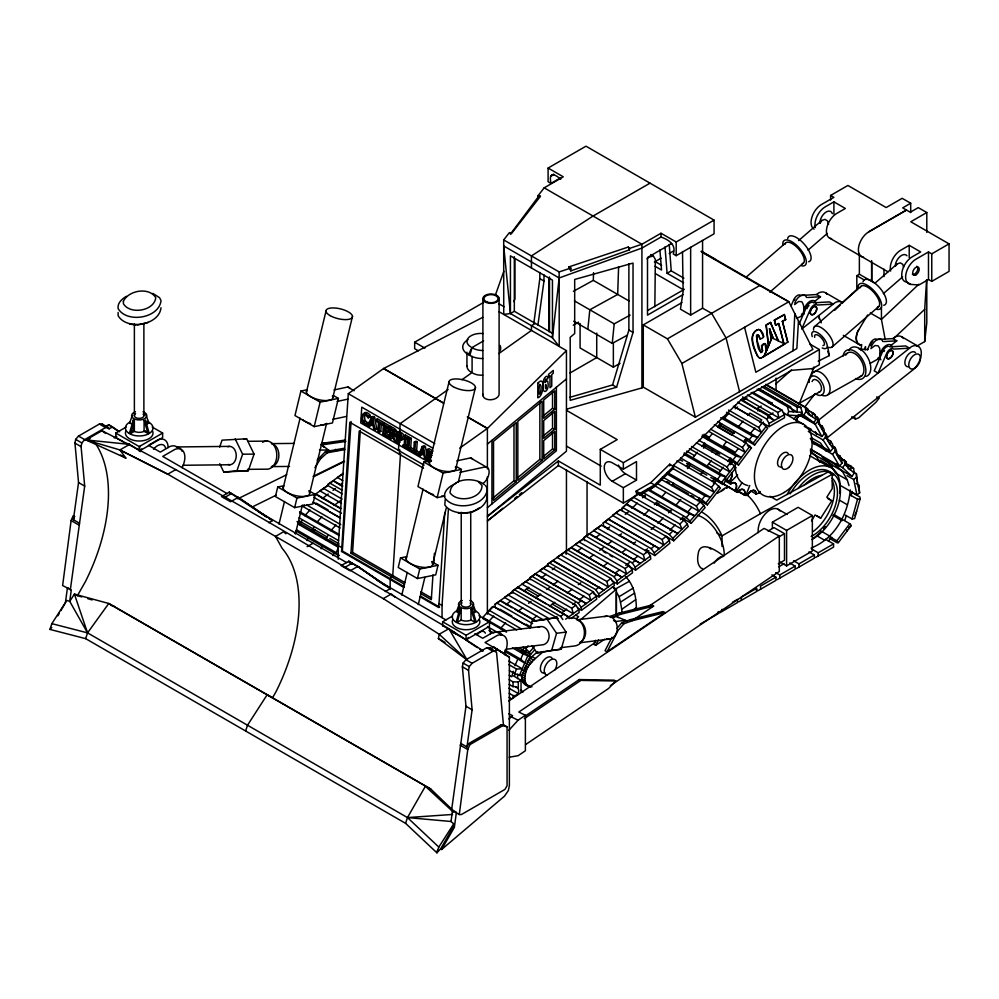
<?xml version="1.0" encoding="UTF-8"?>
<svg xmlns="http://www.w3.org/2000/svg" width="999" height="999" viewBox="0 0 999 999"><rect width="100%" height="100%" fill="white"/><g stroke="black" fill="none" stroke-linecap="round" stroke-linejoin="round"><path stroke-width="1.5" d="M487.387 468.906L487.387 428.434L566.445 350.624L498.913 311.638M491.945 503.921L491.945 440.347M510.339 234.203L538.099 197.078L538.099 195.667L540.434 196.291L511.363 233.704L509.415 232.58L503.708 239.922L503.733 314.423L510.427 313.536L514.323 311.288L552.397 333.279M560.189 178.097L550.998 183.404L548.101 181.731L548.101 168.044L585.976 146.179L714.073 220.13L714.073 233.816L676.198 255.682L673.301 254.008C676.573 244.755 668.568 239.635 661.013 237.05L641.92 248.077L559.165 277.959L552.447 337.799L510.427 313.536L510.427 255.856L552.447 280.107L552.447 337.799L559.215 346.453L559.165 271.94L503.708 239.922M513.049 698.276L513.049 695.554L509.103 693.269M513.049 695.554C520.516 696.815 520.654 685.189 513.049 686.675L513.049 681.892L509.103 679.607M492.457 498.451L513.986 480.719L513.986 424.775M514.323 311.288L514.323 256.718M514.935 258.853L514.935 299.013L513.823 301.586M516.246 481.63L516.246 422.577L493.531 441.296L493.531 500.349L516.246 481.63L513.986 480.719M521.041 692.132L521.041 680.294L512.974 675.636M531.443 267.982L531.443 255.931L593.056 216.046L650.024 183.154M516.72 478.459L539.86 459.378L539.86 401.885M542.12 460.302L542.12 401.248L517.832 421.266L517.832 480.319L542.12 460.302L539.86 459.378M549.5 331.418L549.5 276.973M550.998 183.404C548.588 172.29 553.371 172.964 560.789 179.183M556.381 387.237L556.381 450.799L487.387 507.667M502.809 508.279L487.387 520.991L558.379 465.559L558.379 460.964L600.287 485.152L600.287 449.375L617.195 439.61L566.508 410.352M580.082 323.476L580.082 347.964L613.361 367.182L620.029 363.336M587.05 535.776L587.05 481.58M616.383 615.659L616.383 589.135L612.449 586.863M558.379 465.559L623.351 503.071L623.351 487.699L636.5 480.107L636.5 461.588L623.351 469.18L612.275 462.787A11.339 6.543 60 0 0 604.245 467.395A11.339 6.543 60 0 0 612.25 481.293L623.351 487.699M636.163 491.096L636.163 492.832L640.009 495.054L654.532 486.663L673.563 468.156L673.563 466.421L669.717 464.198L650.686 482.704L636.163 491.096L640.009 493.319L654.532 484.927L673.563 466.421M566.645 409.165L641.92 387.912L641.92 244.256L544.18 187.837L538.099 195.667M722.002 546.441L722.015 535.889L760.439 513.711L832.179 474.35L832.229 488.573L826.797 497.202L831.78 500.824L820.716 518.144L815.034 514.935L811.525 520.916M722.115 611.438L722.115 609.315M741.333 600.349L741.333 597.152L756.705 588.274L756.705 591.47L738.711 601.86M760.551 589.248L760.551 586.063L775.923 577.185L775.923 580.382L757.929 590.759L755.294 589.248M776.061 390.447L776.061 378.084M779.757 578.159L779.757 574.962L795.129 566.096L795.129 569.28L777.147 579.67M768.094 531.043L774.038 527.622L784.49 533.653L784.49 560.277L778.283 563.861M751.148 392.532L781.867 410.04L784.49 414.573L784.49 417.757L769.118 426.635L762.387 422.752M798.975 567.07L798.975 563.873L814.347 554.994L814.347 558.191L796.353 568.581M818.193 555.968L818.193 552.784L833.566 543.906L833.566 547.102L815.571 557.479M871.628 281.293L871.628 260.602M871.727 281.356L871.727 262.138M926.797 232.417L926.797 212.537L918.268 207.617L910.264 212.238L902.684 207.867L910.688 203.234L910.688 212.55M118.132 312.487L118.119 315.684C126.823 330.706 159.116 325.437 161.026 307.729M654.845 306.656L655.369 259.465L653.383 256.006L650.811 254.533M636.388 610.127C636.4 598.089 634.377 585.314 625.449 576.46M573.401 291.321L593.306 280.357L593.556 272.69M618.593 266.845L617.694 294.43L589.822 309.777L587.837 329.333M792.944 350.836L794.817 313.611M529.008 686.538C523.351 685.202 520.766 679.657 521.828 674.325L525.112 676.223C524.15 680.794 526.173 687.811 532.042 686.775M506.505 632.155L482.842 618.493L482.829 617.457L492.107 606.98L493.518 606.443L530.332 627.697M798.476 320.879L796.852 348.576L755.856 372.252L744.555 327.297M404.52 584.24L350.949 553.321L352.585 552.372L360.327 430.407M400.512 453.608L392.757 575.574L391.121 576.51L390.159 579.507L390.159 588.736M916.882 346.104L924.712 341.583L924.712 309.303L926.597 279.87M482.742 317.345L383.628 368.519L348.301 393.681L338.274 545.554L338.274 559.24M403.658 587.312L341.558 551.448L349.812 422.29L424.076 465.159M367.819 423.476C364.086 424.737 361.9 419.742 362.774 416.658C363.574 410.614 369.031 420.329 368.294 416.183C360.726 406.356 358.479 426.073 367.707 425.112L367.819 423.476L369.618 422.602L366.858 422.39L365.06 420.279L364.46 416.695L365.434 414.023M363.698 413.911C365.085 410.726 368.868 413.299 370.105 415.309L369.992 416.958L368.181 417.844M378.996 432.355L379.595 423.264L382.492 424.937L384.29 424.051L384.378 422.839L377.447 418.831L375.636 419.717L375.562 420.929L378.446 422.602L377.847 431.693L378.996 432.355L380.806 431.481L381.306 423.901M377.36 420.055L377.447 418.831M382.492 424.937L382.567 423.713L384.378 422.839M383.441 424.213L382.754 434.528L388.136 437.637L389.947 436.75L390.035 435.539L385.789 433.091L383.978 433.966L384.24 430.132L388.186 432.417L389.997 431.543L390.072 430.319L386.126 428.047L384.315 428.921L384.503 426.098L388.748 428.546L390.547 427.659L390.634 426.448L385.239 423.339L383.441 424.213L388.823 427.322L390.634 426.448M385.789 433.091L385.951 430.532M388.186 432.417L388.261 431.206L390.072 430.319M388.136 437.637L388.224 436.413L390.035 435.539M388.748 428.546L388.823 427.322M390.547 439.023L390.821 434.927L392.132 435.676L394.593 441.358L396.079 442.207L393.306 435.951L395.879 435.04C399.325 432.48 394.83 427.847 391.895 427.172L390.085 428.047L389.41 438.361L390.547 439.023L392.357 438.149L392.532 435.414M390.896 433.778L391.158 429.895C394.98 429.982 394.855 437.45 390.896 433.778L392.707 432.904L393.706 433.491M392.707 432.904L392.869 430.307M404.308 436.051L402.697 433.578L399.25 431.418L397.44 432.292L396.753 442.607L397.902 443.269L399.712 442.395L399.962 438.549M397.902 443.269L398.151 439.423C404.882 443.956 402.897 432.205 397.44 432.292M398.239 438.261L398.501 434.14C402.397 434.365 402.222 441.82 398.239 438.261L400.037 437.375L401.948 438.336M398.426 450.349L399.013 441.446M399.2 438.474L399.4 435.502M399.6 432.542L400.187 423.626L448.114 389.535M400.037 437.375L400.224 434.627M404.757 445.304L404.832 444.255L403.022 445.129L402.959 446.178L406.293 448.114L408.104 447.24M405.269 446.428L407.08 445.554L408.179 446.191L406.368 447.065L405.269 446.428L405.806 438.224L406.905 438.861L408.716 437.987L408.791 436.925L405.444 435.002L403.633 435.876L404.67 437.562L404.12 445.766L403.022 445.129M405.369 436.051L405.444 435.002M406.293 448.114L406.368 447.065M406.905 438.861L406.98 437.812L408.791 436.925M407.08 445.554L407.53 438.711M411.338 438.399L409.54 439.285L408.941 448.376L410.739 447.49L411.338 438.399L410.202 437.749L408.391 438.623L407.704 448.926L412.699 451.81L414.51 450.936M412.699 451.81L412.787 450.599L408.941 448.376M417.232 441.808L415.434 442.682L414.835 451.773L416.633 450.899L417.232 441.808L416.096 441.146L414.285 442.02L413.611 452.335L419.73 455.869L421.528 454.995M416.633 450.899L420.479 453.121L418.681 453.996L418.593 455.219L422.152 446.565L423.963 445.691L425.374 446.503L427.035 455.494M431.131 456.281L429.832 455.519L429.558 459.627L427.847 460.452L426.698 459.79L427.385 449.488L429.095 448.651L433.029 451.186M427.847 460.452L428.121 456.356L429.42 457.105L431.268 461.363M428.196 455.207L428.446 451.323C432.28 451.411 432.155 458.878 428.196 455.207L429.907 454.383L432.18 455.419M429.907 454.383L430.07 451.785M419.867 596.665L438.761 607.567L444.78 512.412M442.045 617.619L442.045 605.469L448.389 509.378M341.558 551.448L342.345 550.998L351.086 421.528M350.949 553.321L359.203 431.068L423.476 468.181M399.375 454.258L399.687 449.587M432.967 574.949L431.293 599.712L420.591 593.518M433.703 564.11L434.428 553.284M807.329 409.702L812.599 412.737L812.262 416.62L808.179 414.323M847.164 463.986L851.111 466.258L850.748 469.98L854.182 473.151L851.985 476.361L841.22 470.142M573.713 321.178L612.225 343.406L614.21 323.863L630.132 315.085M924.712 341.583L926.797 322.752L926.797 279.832M847.102 529.657L846.89 531.281M856.093 483.491L858.715 485.002L858.428 487.15M811.613 440.497L830.431 451.361L832.866 448.439L830.181 444.28L830.569 441.096L826.623 438.811M860.963 350.549L861.687 344.53M865.059 349.7L865.421 346.69M865.171 349.762L865.534 346.753M811.263 449.787L839.51 466.096L841.982 463.224L839.422 458.916L839.809 455.819L837.174 454.295M804.345 426.386L821.84 436.488L824.325 433.666L821.902 429.208L822.289 426.198L818.343 423.926M74.775 516.52L73.239 515.634L71.116 520.541L62.625 585.539L71.279 589.972L69.73 601.361L87.55 632.879L407.467 817.582L438.798 847.065L436.913 852.821L405.582 823.351L85.652 638.648L49.95 629.42L51.848 623.651L66.796 600.436L69.73 601.361L74.413 594.118L108.766 603.483L430.881 789.135L453.096 810.439M70.305 589.972L84.69 486.101L81.094 446.678L81.806 442.944L84.69 439.622L105.532 427.584L108.404 427.584L109.128 428.833L112.462 426.935L119.643 431.78M503.221 724.65L507.067 726.86L507.067 785.726L504.945 789.41L461.401 814.547L459.278 814.547L451.585 810.102L465.971 706.231L462.375 666.808L463.099 663.074L465.971 659.752L486.813 647.714L489.697 647.714L496.553 652.509L503.496 725.386L501.273 724.75L468.356 743.756L466.97 746.965L460.814 743.418M459.278 814.547L467.769 749.55L469.892 744.642L502.822 725.636L507.067 726.86M533.853 322.989L539.835 278.634L539.835 272.465M437.5 850.149L436.913 852.821L440.584 848.913L453.359 826.797L453.758 823.85L451.024 821.49L452.572 810.102L451.585 810.102M440.584 848.913L441.595 849.5L454.358 827.372L456.406 812.324L453.846 810.851M79.533 523.276L73.389 519.73L78.534 482.554L74.95 443.119L75.662 439.385L78.534 436.063L99.388 424.038L102.26 424.038L108.404 427.584M466.97 746.965L472.115 709.777L468.531 670.354L469.243 666.62L472.115 663.299L492.969 651.261L495.841 651.261M537.887 325.324L543.98 281.019L543.98 274.862M622.627 511.288L621.665 508.691L634.065 496.466M525.112 676.223C525.749 665.134 536.001 658.116 543.481 651.46M851.235 495.729L851.897 491.408M760.651 352.485L762.424 350.724L761.55 345.741L762.662 350.774L761.738 352.435C756.93 350.362 757.23 340.584 756.443 335.801L757.13 335.027L758.815 335.464L760.127 338.948L758.141 334.927M760.888 352.535L756.805 339.598L757.13 335.027M90.085 438.661L85.889 439.922L119.942 449.95L125.824 458.066L85.889 439.922L101.985 430.756C220.767 490.896 334.128 561.301 448.863 628.696L467.182 660.064L438.411 638.536L439.21 634.278L448.863 628.696L483.266 650.898M819.967 223.314L821.865 220.429L824.937 219.38L827.397 220.791L828.583 224.313M811.126 548.051C834.939 538.561 847.951 514.473 850.311 489.872M752.921 490.372L751.947 490.659A6.831 3.946 -60 0 0 747.427 495.404L744.555 495.217L744.829 493.893A7.055 4.071 -60 0 0 743.131 489.51L742.282 489.335A7.055 4.071 -60 0 0 738.236 491.308L737.299 492.37L716.046 479.645M609.115 529.17L603.746 526.061L603.134 523.126L620.129 509.69L673.738 540.809L688.236 526.51L687.312 524.038L683.816 520.179L639.11 494.368M809.277 414.385L807.604 408.878L805.306 407.093L765.858 384.315M283.828 485.764L277.734 486.988L275.424 496.553L294.643 507.642L312.912 503.958L315.222 494.393L308.816 490.696M307.005 389.785L300.911 391.021L294.967 415.547L314.185 426.635L332.455 422.952L338.399 398.414L333.591 395.641M283.179 488.024L300.1 418.119M306.393 392.108L325.999 311.151M278.996 524.15L284.478 501.498M314.185 426.635L320.13 402.11L338.399 398.414M294.643 507.642L296.953 498.089L315.222 494.393M295.454 533.728L302.397 505.044M309.69 493.256L326.611 423.351M332.904 397.34L352.497 316.383M406.63 556.655L400.537 557.892L398.226 567.457L417.445 578.546L435.714 574.85L438.037 565.297L431.63 561.6M431.493 460.477L423.888 462.013L417.944 486.55L437.162 497.639L444.78 496.103M406.156 559.015L423.077 489.123M429.37 463.099L448.976 382.155M401.798 595.054L407.28 572.402M417.445 578.546L419.755 568.98L438.037 565.297M437.162 497.639L443.094 473.114L461.376 469.418L458.229 482.405M418.269 604.632L424.837 577.447M432.667 564.248L446.341 507.729M455.881 468.331L475.474 387.387M129.47 433.067L133.379 420.104L134.353 420.666L134.353 431.381L130.444 433.628L129.47 433.067L133.379 430.819L134.353 431.381M130.444 433.628L134.353 420.666M459.702 609.078L456.293 621.753L457.267 622.315L461.176 620.067L461.176 609.353L459.702 609.078L461.176 609.353M457.267 622.315L460.689 609.64M513.249 671.241L511.763 676.76L509.128 675.249M839.023 456.893L846.428 461.925C843.606 464.935 855.019 473.039 848.014 468.456M845.304 515.084L852.035 518.968L857.542 499.213L860.114 498.876L859.939 497.027L852.06 492.482M854.807 515.447L856.63 511.401M860.114 498.876L854.607 518.618L852.035 518.968M483.641 340.846L472.09 347.527L469.88 355.219L468.019 354.395A18.007 10.402 0 0 1 468.019 339.685M530.007 628.421L532.03 621.303L556.293 617.569L566.108 632.092L561.226 649.175L536.975 652.909L532.067 645.641M536.975 652.909L551.673 650.361L556.555 633.279L546.74 618.756M499.363 609.802L495.329 607.467L494.955 604.358L512.35 592.032L558.366 618.593M512.724 593.081L512.475 591.008L529.857 578.683L575.886 605.244L578.846 609.552L579.195 612.512L570.991 618.493M530.257 579.72L529.994 577.647L547.39 565.322L593.406 591.883L596.366 596.203L596.728 599.15L581.493 610.264L577.459 607.941M547.789 566.358L547.539 564.285L564.934 551.947L610.951 578.521L613.91 582.829L614.273 585.776L599.025 596.903L593.656 593.793M566.183 554.408L565.796 551.311L583.191 538.973L629.208 565.546L632.167 569.855L632.529 572.802L617.295 583.928L611.912 580.819M584.452 540.609L584.065 537.512L601.46 525.174L647.489 551.748L650.436 556.056L650.799 559.003L635.564 570.129L627.497 565.459M569.567 397.402L612.574 384.94L628.883 330.045L628.883 263.773M616.583 387.25L633.029 332.43L633.029 263.087L574.687 279.458L574.687 333.516L570.192 337.35L570.192 400.337L616.583 387.25L612.574 384.94M759.752 491.558L759.327 492.894L756.193 494.055L751.073 491.096M844.967 519.867L846.315 515.646M85.652 638.648L87.55 632.879L108.766 603.483L430.881 789.135M245.617 731.006L247.502 725.237L267.07 694.879L272.577 697.739L275.999 691.72A144.63 83.516 -60 0 0 282.118 548.301L275.524 536.401L283.554 531.768L285.901 533.766M405.582 823.351L407.467 817.582L425.374 786.275L453.459 812.175M445.167 499.675L444.83 504.994C454.433 518.968 487.012 513.623 487.25 495.392M219.68 447.077L222.053 440.159L246.628 438.786L254.058 454.108L248.339 470.704L223.776 472.09L219.718 463.723M223.776 472.09L236.913 470.816L242.62 454.208L235.19 438.886M495.516 294.742L503.833 271.291M132.105 424.363L129.633 422.789L132.33 415.596M458.991 613.099L456.518 611.513L459.228 604.32M459.165 606.668L457.542 610.988L456.518 611.513M757.117 389.148L787.349 406.605L788.698 411.488L787.362 415.06L800.811 415.896L802.147 412.337L800.798 407.455L763.985 386.201M827.996 440.896L825.536 437.075L825.211 432.792C828.346 436.039 826.61 441.346 830.181 444.28M749.737 485.514L745.878 495.442L738.199 491.008M368.956 426.561L369.93 424.125L373.226 426.024L373.813 429.358L375.025 430.057L376.823 429.183L374.6 417.195L373.189 416.383L371.391 417.257L367.794 425.886L368.956 426.561L370.766 425.674L369.605 425.012L367.794 425.886M419.73 455.869L420.691 453.434L423.988 455.344L424.575 458.666L425.786 459.365L423.564 447.377L422.152 446.565M839.422 458.916C836.038 455.806 837.674 450.599 834.714 447.215L832.08 445.691M370.329 423.139L371.965 419.043L372.977 424.675L370.329 423.139L372.127 422.265L373.226 419.53M421.091 452.447L422.739 448.351L423.751 453.983L421.091 452.447L422.902 451.573M798.9 404.533L813.998 367.295M814.822 415.771L817.457 417.295L818.98 420.104L819.917 425.636L821.902 429.208M761.213 357.854L764.148 356.431L771.977 337.749L763.91 356.381L762.712 357.242M339.048 555.357L336.201 552.684L338.461 547.352L297.702 523.826M515.334 647.639L530.119 656.181L521.753 675.898L514.622 673.613L516.545 669.068L522.302 668.831L508.853 661.076M504.595 651.373L524.762 663.024L520.741 659.215L523.001 653.895L512.475 647.814M519.43 675.499L527.809 655.781L530.119 656.181M295.13 533.778L296.291 531.068M306.993 540.634L308.154 537.924M321.116 548.776L322.265 546.078M332.979 555.631L334.128 552.922M504.82 654.845L505.969 652.135M514.947 665.759L517.832 658.978M73.389 519.73L74.313 517.594M791.096 305.819L793.468 300.362A6.269 3.621 -60 0 1 800.886 295.454L816.645 294.543L820.479 296.753L814.435 301.548M799.1 324.088L806.218 307.717A6.269 3.621 -60 0 1 811.925 302.235M867.407 349.875L869.779 344.418A6.269 3.621 -60 0 1 877.197 339.51L892.944 338.599L896.79 340.821L890.733 345.604M737.299 492.37L735.264 490.746L735.863 489.423A7.055 4.071 -60 0 0 735.863 483.703L735.264 483.091A7.055 4.071 -60 0 0 731.555 483.291L730.519 484.003L725.399 481.043M858.778 329.533L857.592 332.03A13.487 7.792 -60 0 0 861.076 345.055M895.404 266.221L897.189 263.911L900.261 262.862L902.721 264.285L903.62 267.045M140.272 451.648L141.683 448.913M472.09 347.527L468.519 354.433L469.942 355.507A18.007 10.402 0 0 0 482.679 358.554M595.666 640.259L593.581 644.28L595.641 645.304L604.657 639.21M595.641 645.304L598.426 639.934M611.962 637.325L605.019 650.749L607.08 651.76L665.047 612.587L662.974 611.563L630.369 619.642L621.84 622.727L617.082 628.184M607.08 651.76L618.194 630.294L623.913 623.751L632.429 620.666L665.047 612.587M466.758 640.222L468.231 637.499M51.848 623.651L87.55 632.879L74.413 594.118L77.435 595.666L85.39 581.668A144.63 83.504 -60 0 0 94.73 442.432M761.45 390.921L763.011 390.671M780.669 402.01L782.229 401.76M747.302 495.454L748.026 494.18A7.055 4.071 -60 0 1 751.91 490.671L751.947 490.659M57.88 615.821L59.391 613.211M60.889 610.614L65.397 602.809L67.445 587.749L70.005 589.235M299.638 524.562L301.835 520.766M311.501 531.418L313.698 527.622M325.624 539.572L327.809 535.764M337.487 546.416L338.948 543.881M521.191 652.472L523.389 648.676M857.492 482.579L856.393 473.676L853.758 472.165M867.582 314.985L857.479 331.968A13.487 7.792 -60 0 0 860.963 344.992M317.17 460.127L325.487 451.598L344.63 448.189M314.872 467.682L320.554 458.766L327.247 452.797L344.867 449.575M812.599 412.737L815.284 414.822L815.921 419.455L813.81 422.739L803.833 414.997L805.931 411.713L805.306 407.093M438.798 847.065L453.758 823.85M736.213 491.658L742.12 482.529M812.299 369.618L813.885 367.232M796.49 317.882C805.107 317.282 805.419 306.793 801.797 301.71L798.663 301.498L794.58 304.595M870.254 363.361L879.17 358.366L880.069 353.958L879.719 348.301L878.109 345.766L874.974 345.554L870.891 348.651M851.985 476.361L842.632 467.682L844.817 464.473L844.28 459.927M718.993 427.56L721.665 423.888M744.967 442.569L747.639 438.886M730.519 484.003L729.432 481.193L730.294 480.019A7.055 4.071 -60 0 0 731.98 473.663A6.831 3.946 -60 0 1 729.42 481.068M686.475 466.521L689.173 462.899M692.769 458.054L697.339 452.21M700.599 474.675L703.284 471.041M706.88 466.208L711.45 460.352M712.462 481.53L715.159 477.897M718.743 473.051L723.313 467.207M698.813 440.259L733.004 460.002L735.976 456.068L741.433 457.467L702.422 434.94M708.903 431.456L745.229 452.422L742.419 447.515L745.891 442.894L751.448 447.927L738.548 465.034L729.133 459.59M738.548 465.034L737.05 463.224L749.937 446.116M849.762 523.701L851.26 525.511L838.373 542.619L836.875 540.821L849.762 523.701L833.616 514.385M848.588 527.684L851.26 525.511M687.512 468.568L690.259 464.91M713.486 483.566L716.246 479.92M804.869 406.893L815.246 393.494M680.669 458.029L717.482 479.283L720.504 475.399L725.923 476.91L684.228 452.834M689.435 448.651L729.782 471.953L727.047 466.983L730.594 462.437L736.013 467.619L722.914 484.465L710.801 477.472M662.474 476.923L701.922 499.7L704.944 495.829L710.364 497.327L667.32 472.477M672.527 468.294L714.223 492.37L711.488 487.412L715.034 482.854L720.454 488.049L707.354 504.882L699.275 500.224M717.632 421.59L749.188 439.81L752.21 435.939L757.629 437.437L722.652 417.245M726.523 412.287L761.488 432.48L758.753 427.51L762.299 422.964L767.731 428.159L754.62 444.992L745.204 439.56M722.914 484.465L721.465 482.579L734.577 465.734M707.354 504.882L705.906 502.997L719.018 486.151M754.62 444.992L753.171 443.106L766.283 426.261M313.112 531.818L314.972 529.445M522.789 652.871L524.662 650.511M707.504 439.622L712.1 433.853M717.594 426.898L720.341 423.426M726.211 442.008L723.476 445.492L735.339 452.335L738.086 448.863M731.705 435.052L734.452 431.568M743.568 441.895L746.315 438.424M701.96 446.491L704.732 443.057M703.521 448.189L705.431 445.829M716.071 454.632L717.919 452.347M727.934 461.488L730.719 458.054M729.507 463.199L731.418 460.826M830.431 451.361L823.101 439.997L825.536 437.075M724.063 418.793L728.933 413.024M733.803 407.242L735.751 404.945M738.174 426.935L743.044 421.166M747.926 415.397L749.874 413.087L761.738 419.942L759.789 422.252M750.037 433.791L754.919 428.022M839.51 466.096L832.542 454.308L835.002 451.436L834.714 447.215M649.825 490.209L652.797 486.763M661.688 497.052L665.659 492.47M671.628 485.576L673.613 483.279M675.799 505.207L680.769 499.463M687.662 512.062L691.645 507.467M697.614 500.574L699.6 498.276M535.252 658.491L531.955 656.593L527.297 661.713L530.581 663.611M718.269 481.068L716.995 480.569M487.112 612.624L493.518 606.443M523.039 647.152L525.661 648.663L528.059 645.966M534.565 649.974L530.594 654.445L529.408 652.26L534.078 646.99M642.894 492.47L686.288 517.519L689.485 513.923L694.742 515.846L647.664 488.661M654.445 485.614L698.825 511.238L696.415 506.093L700.162 501.873L703.908 505.457L705.094 507.654L691.221 523.301L683.154 518.643M691.221 523.301L690.034 521.103L703.908 505.457M821.84 436.488L815.221 424.288L817.706 421.466L817.457 417.295M828.321 541.108L831.767 537.25M508.953 718.968L512.587 715.659L508.678 713.736M508.878 730.281L518.069 720.217L525.387 715.272L518.818 712.037L779.307 535.951L764.023 528.421L647.964 606.868M304.757 515.709L310.002 509.989M317.67 521.416L321.865 516.845M330.744 530.706L335.989 524.999M488.461 621.765L493.706 616.058M500.324 628.621L505.569 622.901M49.95 629.42L51.786 627.459M525.249 716.071L579.233 679.57L614.06 680.157L615.721 680.981L608.603 688.461L525.586 744.58M647.077 258.891L648.738 257.155L653.383 256.006M631.967 508.379L637.262 503.084M642.544 497.789L645.716 494.617M643.843 515.222L649.125 509.94M654.407 504.645L657.579 501.473M657.954 523.376L663.236 518.081M668.518 512.799L671.69 509.615M669.817 530.219L675.099 524.937M680.394 519.642L683.566 516.471M737.612 474.987L729.907 482.679L724.774 479.72M793.805 418.931L797.115 415.634M621.665 508.691L626.623 504.02L677.734 533.528L626.648 504.62M630.931 499.55L637.799 493.618M623.314 507.904L669.33 534.477L672.664 531.181M630.893 499.812L682.005 529.32L679.907 524.038L683.816 520.179M673.738 540.809L672.814 538.324L687.312 524.038M672.489 466.358L741.87 399.076L791.707 370.304L812.724 368.569L819.342 364.747L819.342 349.525L809.977 344.118M656.793 505.269L658.965 503.184M682.779 520.267L684.952 518.181M834.54 310.389L840.184 305.082M842.444 302.959L857.13 289.148M918.855 284.228L881.443 319.418L885.164 339.31M894.217 337.987L924.712 309.303M775.661 384.041L791.47 369.992M745.966 277.322L785.576 242.994M798.613 240.584L821.865 220.429M808.016 250.137L827.272 233.454M769.792 292.17L803.583 262.887M814.422 326.748L861.026 286.351M875.099 283.054L897.189 263.911M883.341 293.631L902.584 276.948M832.179 346.903L878.77 306.506M531.905 656.643L537.787 651.61M576.273 618.718L578.608 616.733L575.986 615.222M579.932 620.292L616.383 589.135M441.595 849.5L504.458 796.178L508.391 790.509L509.378 785.401L509.378 657.23L493.743 647.077L490.409 648.963L489.697 647.714M487.387 444.105L566.445 378.933M542.557 416.483L552.534 408.254L552.534 391.408M554.795 409.165L543.706 418.306L543.706 399.937L554.795 390.796L554.795 409.165L552.534 408.254M542.557 436.538L552.534 428.309L552.534 411.988M554.795 429.22L543.706 438.361L543.706 420.567L554.795 411.413L554.795 429.22L552.534 428.309M542.557 457.167L552.534 448.938L552.534 432.092M554.795 449.85L543.706 458.991L543.706 440.621L554.795 431.481L554.795 449.85L552.534 448.938M514.66 498.501L517.032 496.54M519.405 494.592L521.778 492.632M603.134 523.126L608.553 519.205L659.377 548.638L669.318 540.409L666.158 536.251L662.1 539.597L663.811 544.93L612.687 515.484M612.749 515.222L620.129 509.69M605.094 522.052L651.123 548.626L654.582 545.779M669.318 540.409L669.892 543.194L654.857 555.569L654.283 552.784L659.34 548.613L608.266 519.13M858.715 485.002L859.639 492.807L856.942 495.042L853.745 479.52L856.443 477.297L856.393 473.676M625.212 514.448L628.808 511.55M651.198 529.445L654.782 526.548M816.645 294.543L818.743 292.882A14.985 8.654 -60 0 1 827.135 294.418M892.944 338.599L895.054 336.938A14.985 8.654 -60 0 1 903.433 338.474M818.743 420.03L911.65 346.516A14.985 8.654 -60 0 1 921.303 353.122A14.985 8.654 -60 0 1 911.65 370.879L826.36 438.374M558.379 460.964L487.387 516.383L487.387 614.085M596.378 537.125L599.999 534.353M607.23 528.808L609.652 526.96M608.241 543.98L611.863 541.208M619.093 535.664L621.515 533.816M622.352 552.122L625.973 549.35M633.216 543.806L635.626 541.957M634.215 558.978L637.837 556.206M645.079 550.661L647.489 548.813M322.277 498.588L328.259 494.018M333.042 490.372L335.439 488.548M340.222 484.902L342.62 483.079M334.141 505.432L340.122 500.874M505.981 604.645L510.764 600.998M523.926 590.958L528.796 587.287M517.844 611.488L522.627 607.842M528.608 603.284L531.006 601.46M535.789 597.814L540.659 594.13M531.955 619.642L536.75 615.996M549.912 605.956L554.782 602.285M554.595 618.281L556.98 616.458M561.775 612.812L566.645 609.128M451.723 485.477C447.602 488.074 443.231 492.582 444.83 497.864C454.433 511.838 487.012 506.505 487.25 488.261L485.414 485.439M479.645 507.704L473.301 511.588L469.268 512.824M541.183 578.034L546.141 574.325M552.335 569.692L554.807 567.844M546.853 589.51L549.338 587.649M553.046 584.877L558.004 581.181M567.17 593.031L572.115 589.323M578.309 584.702L580.794 582.842M572.839 604.507L575.312 602.659M579.033 599.875L583.99 596.178M631.805 611.026L636.438 607.567M735.177 408.778L737.574 406.993M761.163 423.776L763.548 421.99M576.885 551.535L581.768 547.939M588.748 558.379L593.631 554.795M599.725 550.312L603.384 547.614M602.859 566.533L607.742 562.949M614.722 573.376L619.605 569.792M625.711 565.309L629.37 562.624M304.308 504.82L302.422 506.206L340.085 527.996M343.057 473.426L327.822 484.552L333.604 480.694L342.807 486.014M343.281 473.638L337.487 477.497L342.844 480.656M339.672 508.154L315.434 494.155L327.822 485.489L342.282 493.843M313.748 495.754L316.084 494.055L341.071 508.479M341.471 503.334L319.955 490.909L327.822 485.489M584.065 537.512L589.735 533.728L640.359 563.448L622.877 553.359M593.818 530.394L601.46 525.174M547.539 564.285L553.196 560.501L603.833 590.222L572.889 572.365M557.28 557.18L564.934 551.947M565.796 551.311L571.453 547.527L622.09 577.247L572.327 548.513M529.994 577.647L535.664 573.876L586.288 603.596L535.039 573.975M575.549 544.193L583.191 538.973M539.747 570.541L547.39 565.322M512.475 591.008L518.131 587.237L568.756 616.957L548.588 605.307M522.215 583.903L529.857 578.683M494.955 604.358L500.611 600.586L536.113 621.078M504.695 597.252L512.35 592.032M549.687 563.061L595.716 589.635L599.225 587.075M560.814 554.944L606.843 581.518L610.951 578.521M586.226 536.288L632.242 562.862L635.751 560.302M597.352 528.171L643.368 554.745L647.489 551.748M567.956 550.087L613.973 576.66L617.482 574.1M579.07 541.97L625.099 568.543L629.208 565.546M532.155 576.435L578.171 603.009L581.68 600.449M543.281 568.319L589.298 594.892L593.406 591.883M514.622 589.797L560.639 616.371L564.148 613.811M525.749 581.68L571.765 608.254L575.886 605.244M635.564 570.129L635.202 567.17L650.436 556.056M599.025 596.903L598.676 593.943L613.91 582.829M617.295 583.928L616.932 580.968L632.167 569.855M581.493 610.264L581.131 607.317L596.366 596.203M565.646 619.18L578.846 609.552M646.316 552.472L648.838 550.649M757.741 410.914L759.327 409.777A6.831 3.946 -60 0 0 759.839 410.564M459.64 448.189L487.387 428.434L467.432 416.908L487.387 428.434M462 379.695L472.09 372.54L472.09 356.356M498.876 353.546L531.468 330.432L531.443 325.662L535.339 323.414M621.977 612.212L621.703 609.353L635.676 599.675M126.436 296.316C122.078 298.813 117.258 302.984 118.119 308.566C126.823 323.589 159.116 318.306 161.026 300.599L159.578 297.677L152.785 293.394M508.691 701.011L595.092 642.607M632.991 620.054L653.596 606.118L651.535 605.107L618.93 613.186L610.401 616.271L612.462 617.282L620.991 614.198L653.596 606.118M524.338 718.618L580.894 680.394L615.721 680.981M610.377 685.651L779.307 571.453L779.307 535.951M621.703 609.353L620.491 602.172L634.577 593.081M144.081 420.654L145.517 420.329L149.101 432.904L148.177 433.504L144.081 431.356L144.081 420.654L148.177 433.504M144.593 420.916L145.517 420.329M470.966 609.378L472.415 609.053L475.999 621.628L475.074 622.227L470.966 620.092L470.966 609.378L475.074 622.227M471.478 609.652L472.415 609.053M470.966 620.092L471.441 619.792A7.592 4.383 0 0 1 460.701 619.792L461.176 620.067M620.491 602.172L619.105 596.678L633.304 588.049M784.764 343.981L763.91 356.381L784.764 343.981L771.727 337.712M551.061 175.624L553.683 174.101M550.998 176.199L553.621 174.675M123.601 442.07L115.797 437.562L115.797 433.054L126.199 427.048M544.18 187.837L563.274 176.811L548.101 168.044M114.161 437.949L116.783 436.426M146.391 424.425L148.988 422.927L145.579 414.185M384.24 599.213L167.77 474.188L119.942 449.95L129.595 444.38L138.436 450.012M115.797 433.054L139.223 446.59L162.637 433.067L162.637 437.574L139.223 451.098M149.675 444.58L158.217 439.647M175.799 469.555L167.77 474.188L119.942 449.95M418.356 350.836L414.66 348.701L414.66 342.207L483.603 302.41M714.073 220.13L676.198 241.995L661.013 233.242L641.92 244.256L629.47 248.426L628.321 247.028L568.881 266.908L570.829 270.891L629.47 249.825L629.47 248.426M671.678 243.519L647.502 257.48L647.502 315.122L683.016 294.63M654.382 262.063L661.113 258.179M669.193 253.509L673.239 251.174M573.264 325.212L578.583 322.14M665.009 246.915L667.095 273.251L671.228 270.854L683.89 278.172M830.619 200.037L830.619 195.442L847.889 185.464L886.163 207.555L902.159 198.314L910.688 203.234M831.568 238.661A14.598 8.429 -60 0 1 826.76 228.034A14.598 8.429 -60 0 1 836.725 213.449L845.354 208.466L833.903 201.848L825.274 206.83A14.598 8.429 -60 0 0 815.296 227.585M647.502 310.564L684.327 289.31M701.298 251.224L788.81 301.748L812.886 349.375L695.391 417.207L643.281 387.125L643.281 324.9L681.917 302.597M570.029 372.989L596.728 357.58L596.728 333.079M682.504 251.573L683.129 291.546L680.456 309.19L690.646 315.072L702.572 308.192L711.625 313.311L726.073 337.962L739.585 391.695M307.093 546.69L313.087 543.219M643.281 324.9L667.419 338.836L759.727 285.539L788.81 301.748L681.88 363.486L695.391 417.207M868.606 231.855L906.418 210.015M906.53 210.077L868.705 231.918A14.598 8.429 -60 0 0 858.74 246.503A14.598 8.429 -60 0 0 863.548 257.13M926.797 212.537L910.788 221.778L949.05 243.868L949.05 271.403L931.767 281.381L928.483 279.483L918.968 284.977L910.788 284.403L906.892 282.143A14.598 8.429 -60 0 1 902.085 271.516A14.598 8.429 -60 0 1 912.05 256.93L920.678 251.948L909.215 245.329L900.586 250.312A14.598 8.429 -60 0 0 890.621 271.066M641.92 387.912L643.281 387.125M770.691 322.502L766.258 325.062L768.531 345.991L766.008 325.012L770.454 322.452L778.346 340.846L770.454 322.452M775.586 325.237L778.571 323.514L783.828 343.519L778.808 323.564L775.586 325.237L774.312 320.217L784.427 314.573L785.689 319.593L782.304 321.353L787.786 342.232L782.554 321.403M774.312 320.217L784.427 314.573M856.817 289.673L856.817 275.687L859.365 274.226L875.336 283.441M782.304 321.353L785.689 319.593M761.55 345.741C768.855 336.338 766.708 362.55 765.222 343.619M761.8 345.779L765.459 343.668M949.05 243.868L931.767 253.846L928.483 251.948L915.946 259.191A14.598 8.429 -60 0 0 905.981 273.776A14.598 8.429 -60 0 0 910.788 284.403M783.803 344.343L787.786 342.232M600.287 449.375L623.351 462.687L819.342 349.525M743.144 400.199L747.102 397.914M612.25 481.293L625.399 473.701L636.5 480.107M761.226 406.069L757.254 408.354L769.118 415.209L773.089 412.912M737.574 402.21L766.495 418.906L770.042 416.87L774.312 420.492L784.49 414.573M747.477 394.967L777.721 412.437L781.867 410.04M623.351 503.071L639.273 493.868M769.118 426.635L769.118 423.439L774.287 420.454M442.644 626.273L442.644 621.765L452.572 616.033M473.214 613.111L475.811 611.613L472.889 604.12M442.644 621.765L466.071 635.289L489.485 621.765L489.485 626.273L466.071 639.797L453.059 632.28M717.257 493.356L723.938 489.585M772.377 528.359L772.377 522.177L798.126 507.317L812.349 515.521L812.349 551.023L786.6 565.896L780.132 562.162M513.049 681.892L518.281 681.892L521.041 680.294M772.377 522.177L786.6 530.394L812.349 515.521M778.283 537.237L784.49 533.653M778.708 566.783L784.103 563.661M732.367 602.335L737.487 599.375L737.487 602.559L719.505 612.949M700.287 624.038L718.269 613.661L718.269 611.525M759.877 338.898C766.433 338.574 762.749 331.343 759.365 329.67M112.462 426.935L108.616 424.725L105.282 426.61L109.128 428.833M495.367 650.549L497.589 649.288M813.248 372.365L847.065 353.384M798.875 403.521L820.054 391.645M827.959 394.68L861.787 375.699M266.233 516.733L238.224 497.415L229.233 492.232L221.516 496.553L230.519 501.735L238.224 497.415L272.59 520.554L268.681 522.739M224.138 497.714L231.631 493.518M357.817 566.458L385.389 585.676L357.817 566.458L348.826 561.276L341.109 565.596L350.1 570.779L357.817 566.458L390.472 588.611L385.264 591.533M344.805 567.382L352.297 563.186M616.071 588.648L629.295 581.343M726.648 488.099L729.357 486.613M612.225 343.406L627.285 335.227M129.633 422.789L130.657 422.252M818.206 361.188L829.295 355.607L827.671 346.453M237.762 498.851L286.725 474.7M313.087 476.411L343.556 461.388M252.21 506.993L275.999 495.267M313.773 476.635L344.555 461.463M452.897 484.902L456.418 483.166M368.294 416.183L370.105 415.309M368.094 417.782L369.992 416.958L368.993 415.484M371.391 417.257L372.802 418.069L374.6 417.195M367.707 425.112L369.518 424.238M404.12 445.766L405.931 444.892M423.564 447.377L425.374 446.503M426.698 459.79L428.409 458.966L429.558 459.627M757.342 329.67C747.714 335.102 754.757 348.763 757.642 356.481M148.252 322.415L137.412 325.05M851.635 416.845L855.469 419.068L858.69 417.832L875.873 402.335L879.27 398.014L876.635 396.953M538.099 197.078L540.434 196.291M559.165 271.94L570.829 268.032L570.829 270.891M770.366 403.621L771.915 403.146L771.99 404.295A6.831 3.946 -60 0 1 772.027 403.121M321.416 443.394L345.654 440.022M321.753 444.905L345.891 441.421M333.978 389.947L347.714 387.013L354.121 390.709M337.138 401.436L347.827 399.15M456.78 460.851L470.517 457.917L485.889 466.795A10.115 5.844 -60 0 1 488.986 473.551A10.115 5.844 -60 0 1 483.254 483.354M459.952 472.34L485.889 466.795M332.679 419.355L346.403 416.446M543.056 619.855L556.293 617.569M802.859 314.31L801.498 314.061M879.17 358.366L877.809 358.117M838.373 542.619L837.187 542.819L829.295 538.274M509.228 757.205L518.069 755.719L525.387 750.773L525.387 715.272M333.604 480.694L332.942 480.806L342.395 486.263M315.434 494.155L316.084 494.055M467.857 513.036L458.279 513.049M758.516 329.495C746.927 332.942 753.683 350.849 758.815 357.505M532.03 621.303L541.583 620.117M576.773 619.855L606.93 616.108M610.214 617.419L616.383 616.658A8.329 4.446 -66.8 0 1 618.269 617.682M556.555 633.279L566.108 632.092M580.232 642.707L608.878 639.148M560.314 647.739L574.188 646.016A14.111 11.389 82.9 0 0 584.115 629.407A14.111 11.389 82.9 0 0 568.906 618.581M551.673 650.361L561.226 649.175M495.279 632.13L539.935 626.673M506.443 649.213L543.406 644.705A9.191 7.405 83 0 0 548.613 632.854A9.191 7.405 83 0 0 538.124 627.409M243.706 439.061L246.628 438.786M452.584 814.46L407.467 817.582L451.024 821.49M807.592 297.502L820.479 296.753M813.636 302.822L829.395 301.898L833.228 304.121L817.482 305.032A6.269 3.621 -60 0 0 810.064 309.94L801.747 329.033L835.339 302.46A14.985 8.654 -60 0 1 842.219 302.41L825.624 292.832M883.903 341.558L896.79 340.821M759.839 357.942L761.463 357.904M393.306 435.951L394.081 435.914C397.515 433.354 393.019 428.721 390.085 428.047M430.606 457.392L431.381 457.355M229.47 446.378L176.386 446.965A9.191 6.568 89.4 0 1 182.18 451.361M182.879 465.272L229.907 464.747M247.989 441.296L267.744 441.121M294.168 443.406L271.441 443.618A11.563 8.242 89.5 0 1 278.871 454.82A11.563 8.242 89.5 0 1 271.953 466.533M319.468 450.087L327.759 450.012A8.329 5.12 -52.8 0 1 329.932 451.211M242.62 454.208L254.058 454.108M271.316 466.608L289.51 466.433M247.515 469.343L265.759 469.18A14.111 10.052 89.5 0 0 276.673 452.947A14.111 10.052 89.5 0 0 262.612 442.257M236.913 470.816L248.339 470.704M136.039 324.987L129.608 324.076M859.053 349.001L867.956 349.538M787.349 406.605L790.446 406.805L793.231 411.825M761.663 386.725L797.165 407.217L800.798 407.455M788.698 411.488L802.147 412.337M85.889 439.922L129.595 444.38L126.811 443.431M368.331 424.163L368.956 424.225M769.467 328.696L773.238 338.374L769.467 328.696L771.29 339.398L769.717 328.733M763.76 336.863L760.364 330.269M758.278 329.445L759.602 329.707M742.257 489.323L742.282 489.335A6.831 3.946 -60 0 0 737.412 492.382M401.785 439.523L403.921 439.235L404.458 436.838M77.435 595.666L81.856 596.952M87.75 598.663L92.17 599.937M111.326 605.481L114.273 606.343M758.566 357.467L760.077 357.979M523.001 653.895L527.809 655.781M723.726 556.106C717.719 551.323 699.949 538.936 698.126 554.108C697.24 558.728 697.227 564.835 701.073 568.131A10.814 5.37 -53.9 0 0 702.522 568.543M617.419 616.945L626.011 620.629M613.573 620.566L615.721 621.49L624.962 620.342A8.329 4.446 -66.8 0 1 626.848 621.366M444.268 626.535L455.332 633.004M618.93 613.186L620.991 614.198M630.369 619.642L632.429 620.666M621.84 622.727L623.913 623.751M579.233 679.57L580.894 680.394M511.001 716.733L518.069 720.217M524.363 683.953L525.724 684.64M145.005 430.769L149.101 432.904M701.46 251.598L714.859 259.053M830.619 195.442L833.903 197.34L821.365 204.583A14.598 8.429 -60 0 0 811.837 217.432A14.598 8.429 -60 0 0 814.073 229.133M829.432 237.999L887.961 271.79M856.817 275.687L864.235 279.97M870.316 312.987L881.443 319.418L881.443 306.993M901.922 336.888L918.518 346.466M701.323 251.823L759.727 285.539M843.306 335.327L859.103 344.443M655.044 261.526L661.675 265.347M654.882 266.196L661.513 270.03L659.927 249.887M667.095 273.251L683.553 282.754M655.481 273.664L683.316 289.735M593.306 280.357L629.245 301.099M568.881 266.908L570.829 268.032M766.845 385.339L807.604 408.878M806.081 409.515L808.715 411.039M811.338 412.55L815.284 414.822M758.89 388.586L790.446 406.805M801.136 413.449L803.833 414.997M761.6 390.659L780.818 401.748M789.123 407.417L797.19 412.075L797.165 407.217M800.299 414.76L808.216 419.33M800.361 414.972L813.81 422.739M799.075 414.96L815.221 424.288M559.165 277.959L503.708 245.954L510.427 313.536M771.915 403.146L752.722 392.282M767.819 402.26L779.695 409.103M783.328 412.724L802.996 424.013M808.815 427.972L811.45 429.495M808.303 431.456L823.101 439.997M539.835 278.634L543.98 281.019M628.883 330.045L633.029 332.43M742.532 396.903L778.845 417.869L777.721 412.437M574.425 300.886L614.21 323.863M811.313 437.712L820.541 443.044L826.285 451.336M741.383 399.425L759.752 410.626M741.108 400.162L770.042 416.87M839.06 457.48L841.695 459.003L841.982 463.224M842.494 459.64L846.428 461.925M767.594 416.608L772.976 419.705M812.362 442.657L832.542 454.308M848.376 465.571L853.633 468.606L854.182 473.151M810.351 449.038L821.103 455.257M835.901 463.798L842.632 467.682M735.489 407.217L748.938 414.985M733.366 406.268L762.299 422.964M814.322 454.62L831.805 464.71M810.838 452.859L816.121 455.906L819.779 462.25M842.095 470.904L833.878 463.786L822.015 456.943L830.231 464.048L842.095 470.904L847.227 479.795L848.988 485.551M820.117 460.102L832.217 467.095M847.015 475.636L853.745 479.52M809.577 455.606L828.795 466.708M728.521 410.052L758.753 427.51M847.227 479.795L835.364 472.939L830.231 464.048M832.179 474.35L828.059 471.978L776.698 500.149L770.004 496.278M839.447 484.94L856.942 495.042M720.654 417.719L752.21 435.939M850.811 495.329L857.542 499.213M719.642 424.8L734.44 433.341M719.367 425.374L733.453 433.516M714.335 424.675L745.891 442.894M718.281 427.347L731.093 434.74M747.402 445.591L751.448 447.927M839.322 500.124L847.227 504.682M498.776 303.696L504.12 306.78M710.863 429.295L742.419 447.515M827.659 498.451L831.78 500.824M704.083 434.29L709.352 437.337M701.785 436.326L735.976 456.068M832.866 515.359L842.095 520.691M703.583 444.842L719.717 454.158M696.403 442.707L730.594 462.437M816.595 515.759L820.716 518.144M691.545 446.491L727.047 466.983M686.65 451.073L694.567 455.644M708.678 463.786L720.541 470.641M820.541 530.781L829.769 536.101M830.144 536.938L836.875 540.821M683.678 454.145L720.504 475.399M778.159 509.278L787.137 514.46M725.599 478.971L729.432 481.193M825.486 539.248L833.566 543.906M816.732 535.689L824.637 540.259M736.862 490.771L744.555 495.217M719.892 481.868L735.264 490.746M679.869 459.615L682.554 461.163M686.6 463.499L706.768 475.149M676.897 460.839L715.034 482.854M673.363 465.397L711.488 487.412M811.463 548.901L818.193 552.784M808.965 551.898L814.347 554.994M666.808 473.813L704.944 495.829M666.995 481.593L669.692 483.141M672.377 484.69L688.523 494.018M691.208 495.566L693.905 497.115M660.714 479.095L700.162 501.873M414.66 342.207L424.912 348.127M793.593 560.764L798.975 563.873M656.967 483.316L696.415 506.093M650.686 482.704L654.532 484.927M789.747 562.986L795.129 566.096M647.402 489.622L689.485 513.923M566.508 446.128L601.186 466.146M716.783 532.879L722.015 535.889M640.109 493.793L645.491 496.903M656.243 503.109L671.041 511.65M775.724 572.639L779.757 574.962M771.877 574.862L775.923 577.185M633.89 497.477L679.907 524.038M616.071 513.024L662.1 539.597M621.228 536.151L634.677 543.918M646.778 550.911L654.857 555.569M593.743 530.669L644.855 560.177L643.368 554.745M348.301 393.681L434.777 443.593M608.079 544.817L589.11 533.828M610.764 546.366L620.179 551.798M432.592 448.027L361.763 407.167L360.726 422.927L428.846 462.225M407.617 437.35L408.716 437.987M427.385 449.488L432.142 453.209M375.636 419.717L382.567 423.713M403.633 435.876L406.98 437.812M408.391 438.623L409.54 439.285M414.285 442.02L415.434 442.682M456.568 466.645L461.376 469.418M603.284 551.485L605.968 553.034M610.002 555.369L612.699 556.918M384.315 428.921L388.261 431.206M410.739 447.49L414.585 449.712M375.624 428.484L376.823 429.183M379.657 430.819L380.806 431.481M398.564 441.733L399.712 442.395M383.978 433.966L388.224 436.413M414.835 451.773L418.681 453.996M575.461 544.467L626.573 573.975L625.099 568.543M300.911 391.021L320.13 402.11M423.888 462.013L443.094 473.114M557.205 557.442L608.316 586.95L606.843 581.518M554.058 561.488L570.204 570.816M539.66 570.816L590.784 600.324L589.298 594.892M522.14 584.178L573.251 613.686L571.765 608.254M526.323 589.135L538.186 595.991M552.297 604.133L564.16 610.988M545.891 603.758L517.507 587.337M330.095 483.254L341.92 490.097M323.701 488.499L342.108 499.125M508.229 595.029L548.988 618.568M504.62 597.527L543.631 620.042M501.473 601.573L512.237 607.792M514.922 609.34L535.102 620.991M313.886 497.365L341.508 513.311M497.102 603.146L532.604 623.638M316.296 503.146L328.159 509.989M499.999 609.203L511.863 616.058M525.973 624.2L531.256 627.247M313.349 502.41L316.046 503.958M329.495 511.725L340.259 517.932M512.824 617.569L524.925 624.55M312.937 502.185L340.547 518.131M277.734 486.988L296.953 498.089M400.537 557.892L419.755 568.98M306.556 504.895L340.746 524.637M489.772 610.676L521.328 628.895M487.087 612.874L516.683 629.957M148.014 422.365L148.988 422.927M474.837 611.051L475.811 611.613M299.675 511.638L338.686 534.165M483.004 617.482L505.869 630.681M152.235 427.048L162.637 433.067M479.083 615.759L489.485 621.765M299.625 512.724L339.073 535.489M132.892 420.392L133.866 420.954M299.063 517.844L338.511 540.609M487.537 626.648L498.051 632.729M298.851 520.654L327.098 536.962M329.782 538.511L337.862 543.169M488.898 630.381L492.932 632.704M519.842 648.239L530.594 654.445M352.585 552.372L404.807 582.529M420.879 591.808L431.593 597.989M297.028 521.603L341.558 547.452M438.761 603.571L442.045 605.469M530.344 658.304L533.628 660.202M342.345 550.998L404.458 586.85M420.654 596.203L439.56 607.117M528.771 660.014L532.067 661.912M296.765 529.907L336.201 552.684M504.957 650.112L520.741 659.215M148.451 445.292L160.265 452.11L170.03 446.466A16.933 9.778 -60 0 1 177.123 447.102M474.85 633.728L482.717 638.274L492.482 632.642A16.933 9.778 -60 0 1 501.098 635.064M525.949 663.386L529.233 665.284M295.704 530.781L338.748 555.631M525.874 665.659L528.059 666.932M227.173 493.618L162.737 456.418L175 449.338A16.933 9.778 -60 0 1 182.093 467.707M258.054 511.451L346.653 562.599M377.522 580.419L445.991 619.954M503.733 653.284L485.064 642.507L497.315 635.426A16.933 9.778 -60 0 1 504.408 653.796M268.781 518.344L272.59 520.554M386.663 586.401L390.472 588.611M509.378 657.23L493.743 647.077M524.912 667.282L527.11 668.543M490.409 648.963L494.255 651.173M524.225 668.855L526.423 670.129M99.388 424.038L105.532 427.584M486.813 647.714L492.969 651.261M522.602 669.979L525.899 671.877M523.239 672.689L525.437 673.95M508.666 664.51L516.545 669.068M521.69 676.648L524.987 678.546M509.365 670.579L514.622 673.613M521.84 678.895L525.124 680.794M522.302 680.968L525.599 682.866M527.21 684.914L530.494 686.812M523.176 682.717L526.461 684.615M120.542 455.02L125.824 458.066M438.411 638.536L445.017 642.357M515.634 686.825L518.319 688.386M509.103 684.402L513.049 686.675M78.534 436.063L84.69 439.622M465.971 659.752L472.115 663.299M508.903 688.174L518.319 693.606M75.662 439.385L81.806 442.944M463.099 663.074L469.243 666.62M74.95 443.119L81.094 446.678M462.375 666.808L468.531 670.354M509.103 697.364L511.738 698.875M501.273 724.75L502.822 725.636M78.534 482.554L84.69 486.101M465.971 706.231L472.115 709.777M468.356 743.756L469.892 744.642M71.116 520.541L78.796 524.975M460.089 745.104L467.769 749.55M453.359 826.797L454.358 827.372M266.258 516.758L229.233 492.232L231.044 494.368M360.002 567.969L348.826 561.276L350.312 563.448M452.397 631.868L456.306 634.203M465.684 639.897L477.31 647.639M479.907 649.362L482.492 651.086M108.616 424.725L118.044 431.068M335.464 449.35L337.225 450.549M324.275 442.744L326.036 443.943M325.487 451.598L327.247 452.797M318.793 457.579L320.554 458.766M394.093 429.67L395.666 431.206M238.224 497.415L240.085 498.713M484.365 484.677C474.862 476.723 450.861 477.709 450.025 492.769C457.28 503.309 481.868 499.288 482.055 485.514L478.284 481.643M101.985 430.756L105.607 433.404M708.99 547.602L710.913 549.138M322.04 445.142L328.983 450.412M805.931 411.713L815.921 419.455M733.004 460.002L737.05 463.224M749.188 439.81L753.171 443.106M717.482 479.283L721.465 482.579M701.922 499.7L705.906 502.997M394.83 596.977L391.308 593.98L383.291 598.613L439.21 634.278L467.182 660.064M810.251 450.824L816.121 455.906M229.233 492.232L231.343 494.105M851.111 466.258L853.633 468.606M844.817 464.473L847.964 467.395M348.826 561.276L352.135 564.423M686.288 517.519L690.034 521.103M525.661 648.663L529.408 652.26M735.239 483.079L735.264 483.091A6.831 3.946 -60 0 0 730.606 484.065M669.33 534.477L672.814 538.324M613.199 587.412L614.747 589.373M651.123 548.626L654.283 552.784M810.314 438.561L814.422 444.493M632.242 562.862L635.202 567.17M613.973 576.66L616.932 580.968M595.716 589.635L598.676 593.943M578.171 603.009L581.131 607.317M560.639 616.371L562.862 619.592M830.569 441.096L832.554 444.155L832.866 448.439M619.105 596.678L616.308 591.995L616.308 615.159M839.809 455.819L841.695 459.003M835.002 451.436L837.349 455.407M667.419 338.836L681.88 363.486M766.495 418.906L769.118 423.439M102.26 424.038L102.972 425.274M364.086 420.616L364.61 421.528M822.289 426.198L824.075 429.495L824.325 433.666M817.706 421.466L819.942 425.574M815.396 431.78L816.683 434.59M395.117 435.077L397.327 440.084M854.395 416.583L855.469 419.068M628.321 247.028L629.47 249.825M472.889 606.056L474.35 609.802M821.278 322.814L818.618 315.684L819.168 318.731M827.709 351.336L829.295 355.607M798.213 414.535L798.676 416.021L797.814 417.182A7.055 4.071 -60 0 0 796.203 421.128A6.831 3.946 -60 0 1 798.701 416.133M731.705 472.702L731.98 473.651M784.19 314.523L785.451 319.543M774.562 320.267L775.823 325.287M856.443 477.297L859.639 492.807M372.802 418.069L375.025 430.057M669.243 244.48L671.228 270.854M756.193 494.055L756.118 492.907A7.055 4.071 -60 0 0 752.934 490.372A6.831 3.946 -60 0 1 756.093 494.08M931.767 253.846L931.767 281.381M928.483 251.948L928.483 279.483M909.215 245.329L909.215 257.567M883.99 269.218L883.99 276.611M859.365 253.521L859.365 274.226M833.903 201.848L833.903 214.086M786.6 530.394L786.6 565.896M702.572 240.459L702.572 308.192M690.646 247.34L690.646 315.072M676.198 241.995L676.198 255.682M669.717 464.198L669.717 465.934M661.013 233.242L661.013 237.05M640.009 493.319L640.009 495.054M623.351 462.687L623.351 469.18M613.361 342.682L613.361 367.182M566.445 350.624L566.445 451.211L487.387 516.383L487.387 476.66M566.445 469.755L566.445 551.823M548.963 277.66L548.963 331.743M518.281 681.892L518.281 688.386M499.1 298.177L499.1 393.431A8.167 5.22 -6 0 1 490.859 399.775A8.167 5.22 -6 0 1 482.954 394.243M482.904 299.176L482.904 395.616M470.729 512.549L470.729 604.507M466.945 352.197L466.945 366.059M466.071 635.289L466.071 639.797M461.226 512.225L461.226 604.183M143.881 323.526L143.881 415.484M139.698 446.303L139.698 450.811M139.223 446.59L139.223 449.587M134.378 323.851L134.378 415.809M133.854 420.379L133.854 431.093A7.592 4.383 0 0 0 144.58 431.093M133.379 420.104L133.379 430.819M470.979 372.078A13.886 8.879 -6 0 1 466.958 366.059M470.991 347.04A13.799 7.967 0 0 1 468.506 337.724A13.799 7.967 0 0 1 483.154 333.554M158.229 439.635A16.933 9.778 -60 0 1 168.094 447.54M152.547 430.994A13.799 7.967 0 0 1 139.223 441.034A13.799 7.967 0 0 1 125.886 430.994M147.128 421.453A13.799 7.967 0 0 1 150.05 432.929A13.799 7.967 0 0 1 130.045 433.941A13.799 7.967 0 0 1 129.458 422.352M143.019 411.788A7.592 4.383 0 0 1 145.03 418.406A7.592 4.383 0 0 1 133.404 418.406A7.592 4.383 0 0 1 135.427 411.788M143.107 414.123A4.758 2.747 0 0 1 142.245 417.719A4.758 2.747 0 0 1 135.964 417.694L135.152 417.157A4.758 2.747 0 0 1 135.564 413.811M819.879 223.252A9.016 5.207 -60 0 1 825.186 212.662A9.016 5.207 -60 0 1 832.342 213.636M787.624 238.549A16.221 6.806 49.1 0 1 803.908 243.756A16.221 6.806 49.1 0 1 808.616 261.75M782.866 245.08A16.221 6.806 49.1 0 1 799.175 247.864A16.221 6.806 49.1 0 1 801.697 265.884M784.902 244.418A13.437 5.632 49.1 0 1 798.376 248.739A13.437 5.632 49.1 0 1 802.284 263.636M812.574 302.272A6.269 3.621 -60 0 1 813.149 302.472M794.28 300.162A4.62 2.672 -60 0 1 794.867 299.101M816.058 302.997A9.016 5.207 -60 0 0 809.714 301.473A9.016 5.207 -60 0 0 803.745 310.652L803.596 312.65A9.016 5.207 -60 0 0 803.87 314.385M807.067 308.604A4.62 2.672 -60 0 1 807.567 307.517M808.216 306.506A4.62 2.672 -60 0 1 808.99 305.644M794.817 303.022A9.016 5.207 -60 0 1 801.048 295.529A9.016 5.207 -60 0 1 806.543 297.515M332.367 395.891A13.586 5.032 13.6 0 1 319.992 399.95A13.586 5.032 13.6 0 1 306.768 390.834M325.362 424.125A13.586 5.032 13.6 0 1 320.629 425.087M310.602 423.626A13.586 5.032 13.6 0 1 302.397 419.592M347.714 387.013A10.115 5.844 -60 0 1 350.025 388.524M309.153 491.808A13.586 5.032 13.6 0 1 296.765 495.866A13.586 5.032 13.6 0 1 283.541 486.75M320.816 444.742A8.329 5.12 -52.8 0 1 323.614 447.102M227.784 446.753A9.191 6.568 89.4 0 1 236.251 455.332A9.191 6.568 89.4 0 1 228.197 464.498M153.546 449.2A9.665 5.907 -52.8 0 1 165.534 448.301M482.679 375.137A13.886 8.879 -6 0 1 472.914 373.201M625.399 473.701A11.339 6.543 60 0 1 618.468 465.059M482.679 350.487A13.799 7.967 0 0 1 472.927 348.151M500.074 345.467A18.007 10.402 0 0 1 500.074 350.849M487.762 626.448A16.933 9.778 -60 0 1 490.559 633.716M479.395 619.705A13.799 7.967 0 0 1 466.071 629.732A13.799 7.967 0 0 1 452.734 619.705M475.824 611.051A13.799 7.967 0 0 1 475.237 622.652A13.799 7.967 0 0 1 455.232 621.64A13.799 7.967 0 0 1 458.154 610.164M469.867 600.499A7.592 4.383 0 0 1 471.878 607.117A7.592 4.383 0 0 1 460.252 607.117A7.592 4.383 0 0 1 462.275 600.499M470.229 603.109A4.758 2.747 0 0 1 469.143 606.405A4.758 2.747 0 0 1 463.349 606.643L462.412 606.168A4.758 2.747 0 0 1 462 602.834M895.354 264.735A9.016 5.207 -60 0 1 900.499 256.144A9.016 5.207 -60 0 1 906.967 255.769M862.999 281.78A16.221 6.806 49.1 0 1 879.57 287.637A16.221 6.806 49.1 0 1 883.703 305.282M858.141 288.236A16.221 6.806 49.1 0 1 874.837 291.733A16.221 6.806 49.1 0 1 876.71 309.303M860.264 287.7A13.437 5.632 49.1 0 1 873.988 292.545A13.437 5.632 49.1 0 1 877.409 307.168M813.561 330.032A13.437 5.632 49.1 0 1 827.397 332.942A13.437 5.632 49.1 0 1 828.945 347.49M812.237 336.626A10.652 4.471 49.1 0 1 816.832 332.28A10.652 4.471 49.1 0 1 826.785 343.581A10.652 4.471 49.1 0 1 822.189 347.927M814.697 337.325A6.818 2.86 49.1 0 1 820.903 337.4A6.818 2.86 49.1 0 1 822.939 345.579M916.782 266.246A4.62 2.672 -60 0 1 916.957 271.491A4.62 2.672 -60 0 1 912.337 274.35M888.236 346.291A6.269 3.621 -60 0 0 882.529 351.773L874.225 370.866L878.059 373.089L886.375 353.996A6.269 3.621 -60 0 1 893.78 349.088L909.54 348.176L905.706 345.954L889.947 346.878A6.269 3.621 -60 0 0 889.447 346.528M908.191 366.795A8.279 4.783 -60 0 1 906.243 357.43A8.279 4.783 -60 0 1 915.521 352.622M870.179 345.317A4.62 2.672 -60 0 1 870.591 344.218M871.178 343.156A4.62 2.672 -60 0 1 872.726 341.471M871.128 347.078A9.016 5.207 -60 0 1 877.359 339.585A9.016 5.207 -60 0 1 882.854 341.571M892.357 347.053A9.016 5.207 -60 0 0 886.026 345.529A9.016 5.207 -60 0 0 880.057 354.707L879.907 356.705A9.016 5.207 -60 0 0 880.881 359.79M883.878 351.573A4.62 2.672 -60 0 1 884.527 350.562M848.85 350.424A16.221 9.49 60.7 0 1 866.558 355.469A16.221 9.49 60.7 0 1 866.008 376.448M843.106 356.044A16.221 9.49 60.7 0 1 855.269 351.623A16.221 9.49 60.7 0 1 865.896 370.791A16.221 9.49 60.7 0 1 855.581 378.546M845.766 355.12A13.437 7.867 60.7 0 1 860.439 359.29A13.437 7.867 60.7 0 1 859.977 376.673M811.225 376.473A13.437 7.867 60.7 0 1 821.303 372.827A13.437 7.867 60.7 0 1 830.094 388.698A13.437 7.867 60.7 0 1 821.553 395.117M809.202 382.392A10.652 6.231 60.7 0 1 816.595 376.835A10.652 6.231 60.7 0 1 824.2 390.572A10.652 6.231 60.7 0 1 815.496 393.731M812.062 381.568A6.818 3.996 60.7 0 1 819.692 382.954A6.818 3.996 60.7 0 1 819.055 391.958M870.379 345.154A4.62 2.672 -60 0 1 870.878 344.068M545.042 672.964A8.929 5.157 -60 0 1 541.658 663.436A8.929 5.157 -60 0 1 552.135 658.179M702.409 512.425A33.279 19.206 60 0 1 722.015 535.889M721.228 491.071A33.279 19.206 60 0 1 728.596 487.137M746.578 494.368A33.279 19.206 60 0 1 760.439 513.711M697.202 515.197A30.37 17.532 60 0 1 724.238 554.757M547.352 675.336A8.929 5.157 -60 0 1 545.342 666.008A8.929 5.157 -60 0 1 554.57 659.278A8.929 5.157 -60 0 1 554.982 669.78M758.341 532.642A16.571 9.565 -60 0 1 765.871 513.236A16.571 9.565 -60 0 1 780.032 511.001M714.185 563.161A10.864 6.281 -60 0 1 723.463 556.393M779.195 466.758A8.154 4.708 -60 0 1 779.757 456.443A8.154 4.708 -60 0 1 788.261 453.484M781.78 466.983A8.154 4.708 -60 0 1 780.394 467.12M747.876 485.514A40.784 23.551 -60 0 1 735.364 461.9M759.452 492.794A6.831 3.946 -60 0 1 759.852 491.471M743.131 489.51A6.831 3.946 -60 0 1 744.467 495.179M735.863 483.703A6.831 3.946 -60 0 1 735.202 490.659M712.762 449.5A7.055 4.071 -60 0 1 712 452.147M787.1 494.505A43.257 24.975 -60 0 1 822.876 465.821A43.257 24.975 -60 0 1 839.897 493.194M825.274 526.673A43.257 24.975 -60 0 1 823.513 528.808M820.778 531.793A43.257 24.975 -60 0 1 813.024 538.473M790.172 493.881A39.148 22.602 -60 0 1 833.428 475.187M832.342 480.869A34.953 20.18 -60 0 1 813.286 531.443M798.089 488.411A39.148 22.602 -60 0 1 839.46 483.291A39.148 22.602 -60 0 1 811.95 539.485M832.105 478.171A34.953 20.18 -60 0 1 834.652 507.654A34.953 20.18 -60 0 1 811.188 536.451M803.908 485.526A34.953 20.18 -60 0 1 821.84 475.299M514.822 675.399A39.148 22.602 -60 0 1 515.209 672.427M522.952 692.12A34.953 20.18 -60 0 1 521.116 690.109M517.632 678.671A34.953 20.18 -60 0 1 517.769 674.113M524.562 653.608A34.953 20.18 -60 0 1 526.136 650.986M470.517 457.917A10.115 5.844 -60 0 1 472.827 459.428M455.344 466.895A13.586 5.032 13.6 0 1 442.957 470.941A13.586 5.032 13.6 0 1 429.745 461.838M443.606 496.078A13.586 5.032 13.6 0 1 441.533 496.053M433.578 494.617A13.586 5.032 13.6 0 1 425.374 490.596M432.13 562.812A13.586 5.032 13.6 0 1 419.742 566.858A13.586 5.032 13.6 0 1 406.518 557.754M577.709 620.279A11.563 9.341 82.9 0 1 585.564 630.968A11.563 9.341 82.9 0 1 579.595 642.532M604.545 616.658A11.563 9.341 82.9 0 1 617.232 627.035A11.563 9.341 82.9 0 1 606.43 638.91M493.469 632.866A9.191 7.405 83 0 1 502.41 635.189M477.185 634.802A9.665 5.182 -66.7 0 1 485.377 633.141M537.799 383.204L537.799 397.764C543.843 396.778 545.779 374.163 537.799 383.204M539.572 384.453C536.85 406.218 544.13 384.715 539.572 384.453M549.987 375.986L549.987 387.712L551.76 386.251L551.76 374.525L553.246 373.301L553.246 370.467L548.576 374.325L548.576 377.147L549.987 375.986M123.389 301.248L123.376 303.659C129.945 315.01 154.333 311.026 155.769 297.652C149.088 286.725 128.546 290.297 123.389 301.248M543.556 382.28C540.696 396.416 549.625 392.345 547.927 382.455C548.051 379.258 545.079 382.317 545.229 382.367C544.705 381.481 545.929 377.16 546.303 379.87L547.914 378.546C547.864 372.714 542.445 379.433 543.556 382.28M546.316 386.076C545.304 394.692 544.967 379.62 546.316 386.076M810.264 311.713L810.189 312.737A4.62 2.672 -60 0 0 814.947 313.199A4.62 2.672 -60 0 0 815.459 306.568A4.62 2.672 -60 0 0 810.264 311.713M886.575 355.769L886.488 356.793A4.62 2.672 -60 0 0 891.258 357.255A4.62 2.672 -60 0 0 891.77 350.624A4.62 2.672 -60 0 0 886.575 355.769M443.494 403.084L383.628 368.519L443.494 403.084M485.889 302.335L484.428 301.448A8.142 4.695 0 0 1 489.435 294.068A8.142 4.695 0 0 1 498.901 299.812A8.142 4.695 0 0 1 485.889 302.335M487.475 302.21A7.068 4.083 0 0 0 498.064 298.676A7.068 4.083 0 0 0 487.475 295.155A7.068 4.083 0 0 0 487.475 302.21M814.035 313.861A4.62 2.672 -60 0 0 816.058 306.593A4.62 2.672 -60 0 0 810.464 310.839A4.62 2.672 -60 0 0 814.035 313.861M330.107 315.622A13.586 5.032 13.6 0 0 352.135 317.645A13.586 5.032 13.6 0 0 335.502 308.042A13.586 5.032 13.6 0 0 330.107 315.622M916.071 274.812A4.62 2.672 -60 0 0 918.718 267.495A4.62 2.672 -60 0 0 913.061 271.004A4.62 2.672 -60 0 0 916.071 274.812M890.334 357.917A4.62 2.672 -60 0 0 892.369 350.649A4.62 2.672 -60 0 0 886.775 354.895A4.62 2.672 -60 0 0 890.334 357.917M915.084 367.969A8.279 4.783 -60 0 0 919.43 354.87A8.279 4.783 -60 0 0 909.315 361.65A8.279 4.783 -60 0 0 915.084 367.969M784.203 492.445A40.784 23.551 -60 0 0 807.766 427.984A40.784 23.551 -60 0 0 757.841 458.678A40.784 23.551 -60 0 0 784.203 492.445M788.673 467.52A8.154 4.708 -60 0 0 791.258 454.895A8.154 4.708 -60 0 0 781.605 463.449A8.154 4.708 -60 0 0 788.673 467.52M730.544 464.547A7.055 4.071 -60 0 0 731.98 460.614A6.831 3.946 -60 0 1 730.544 464.51M453.084 386.613A13.586 5.032 13.6 0 0 475.112 388.648A13.586 5.032 13.6 0 0 458.479 379.046A13.586 5.032 13.6 0 0 453.084 386.613"/></g></svg>
